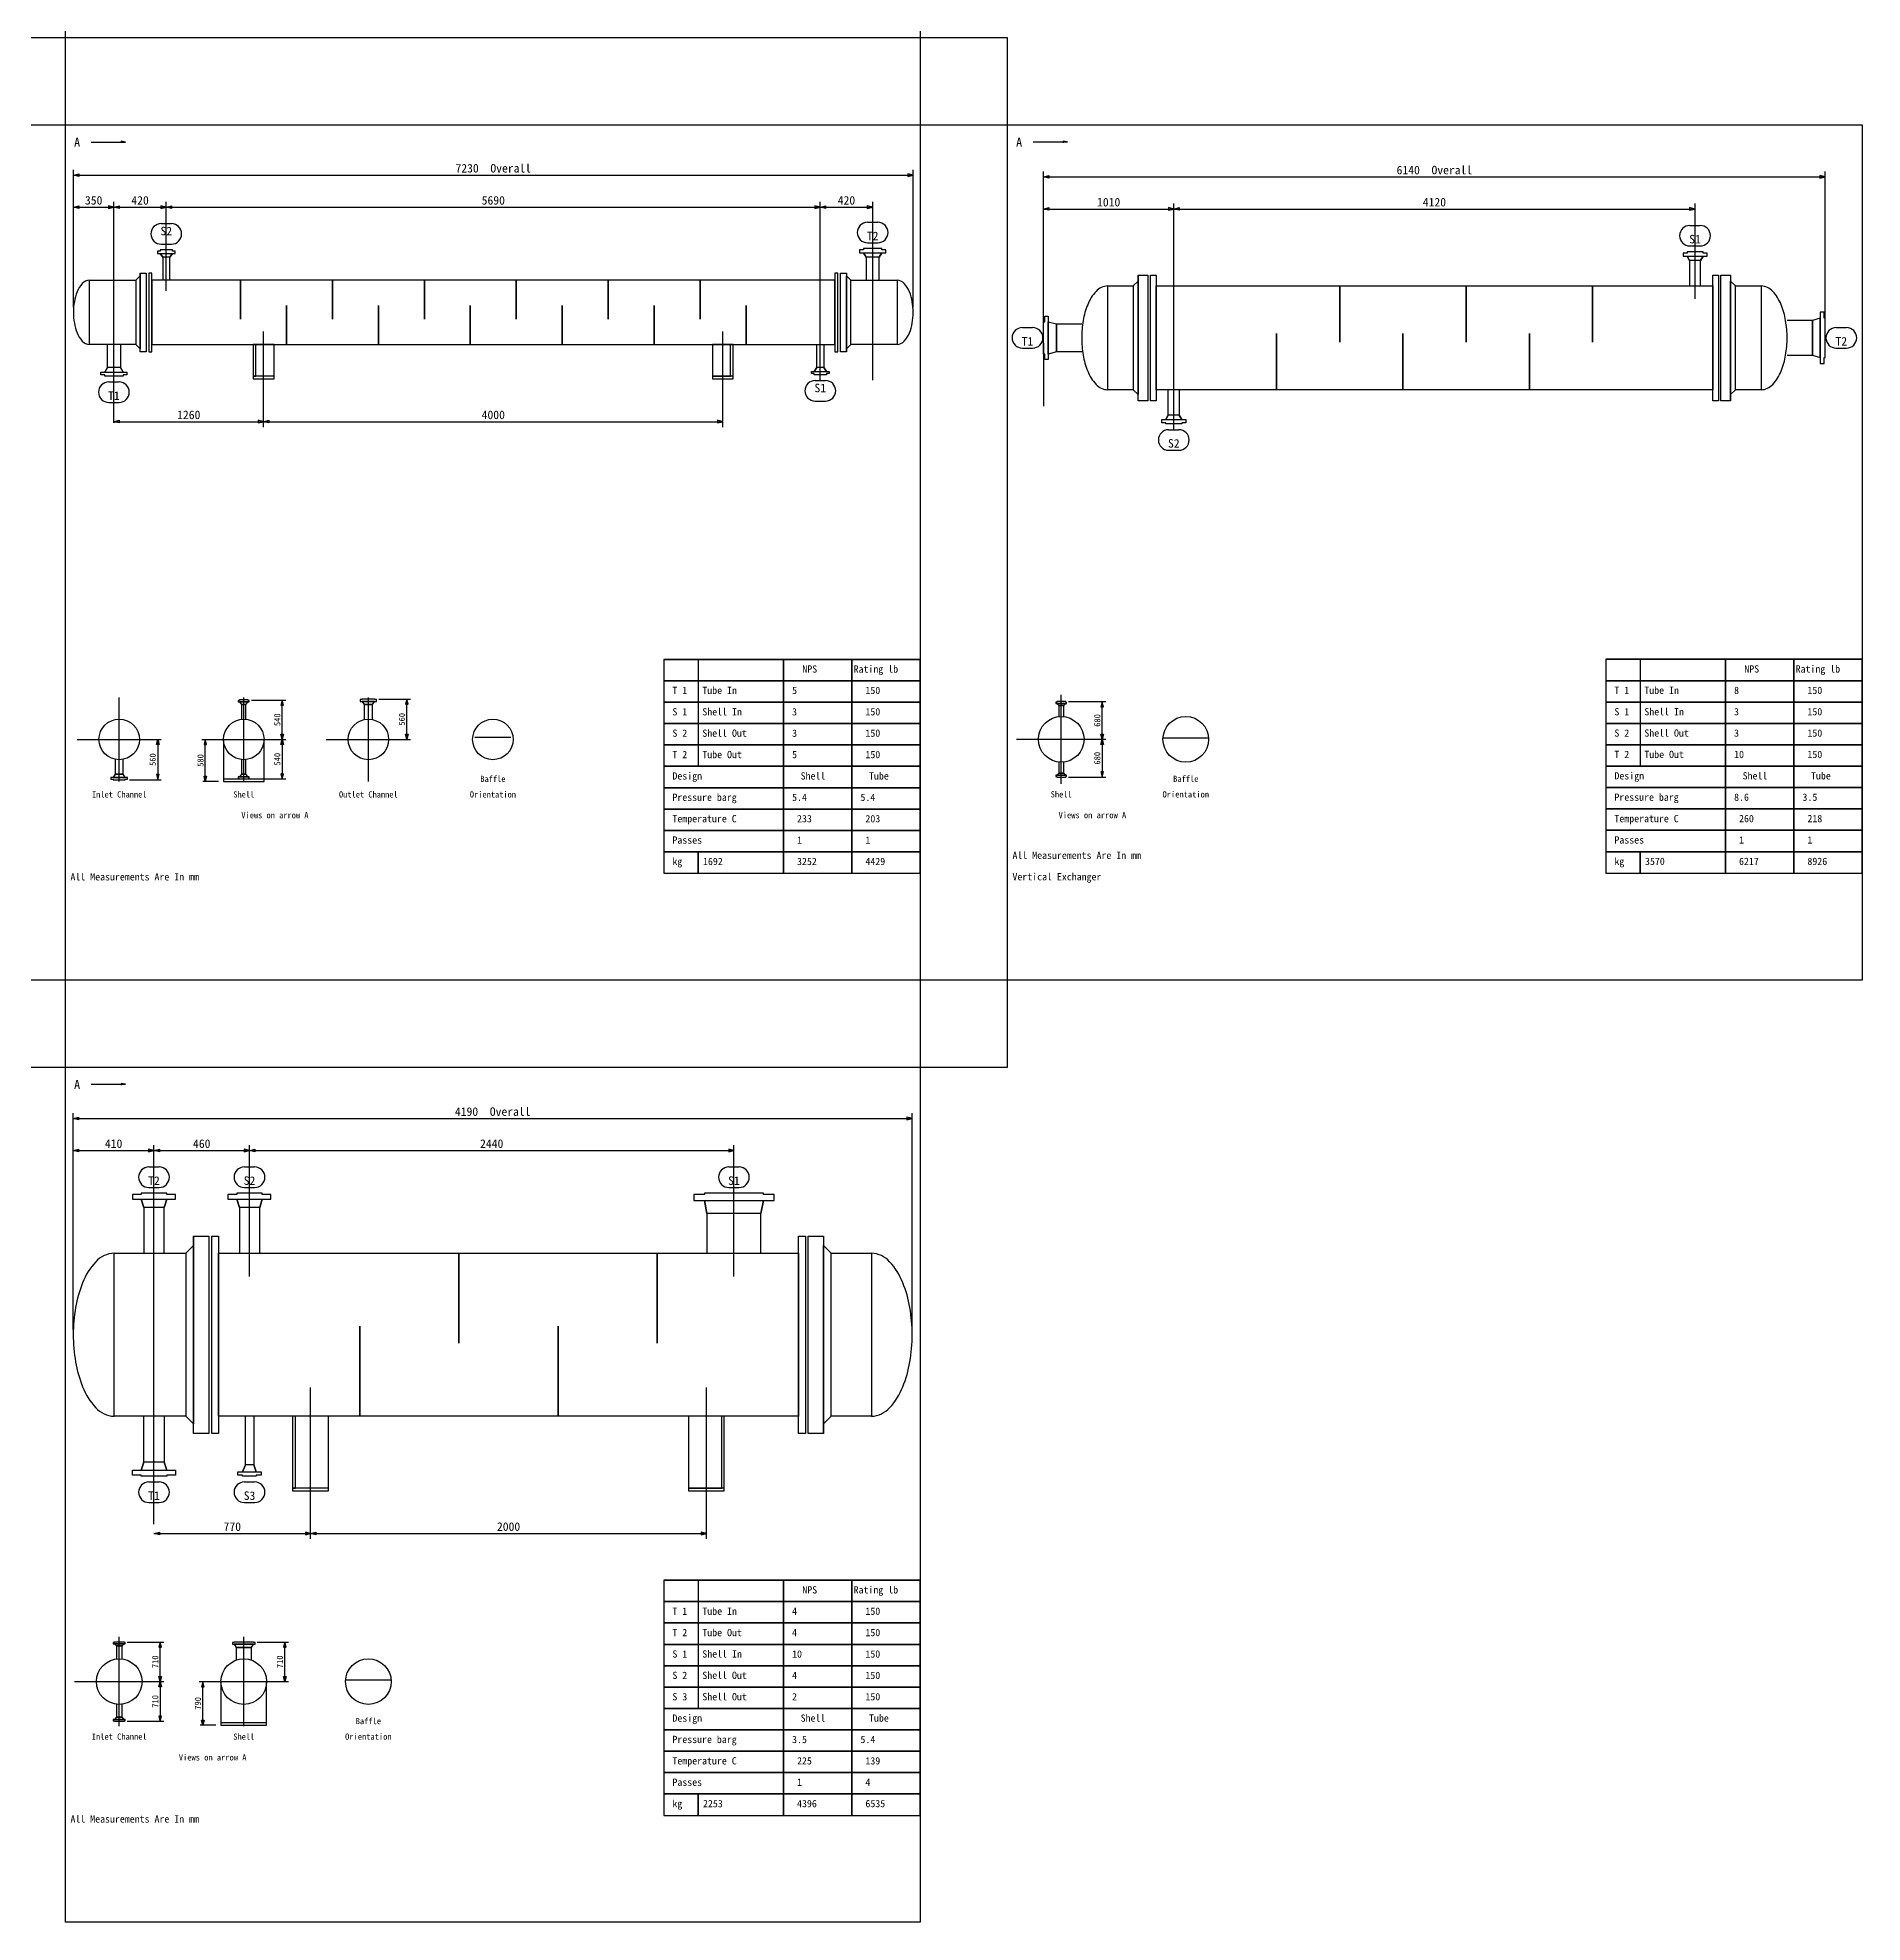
# Model space of a CAD drawing. Header units: millimetres. Extents: x -3006 to 2296, y -71 to 9552.
# Drawn here: x 203 to 2296, y 4250 to 6411 of the extents above; entities that cross this region are included whole.
import ezdxf
from ezdxf.enums import TextEntityAlignment as Align

# ---------------------------------------------------------------- set-up
doc = ezdxf.new("R2010")
doc.units = ezdxf.units.MM
for name, color, linetype in [('1', 7, 'Continuous'), ('11', 7, 'Continuous'), ('12', 7, 'Continuous'), ('2', 7, 'Continuous'), ('7', 7, 'Continuous'), ('8', 7, 'Continuous')]:
    doc.layers.add(name, color=color, linetype=linetype)

msp = doc.modelspace()

# ---------------------------------------------------------------- linework, layer by layer
at = {"color": 1}
for points in [[(135.173, 6311.149), (235.173, 6311.149), (235.173, 6411.149), (135.173, 6411.149)], [(1215.566, 6311.149), (1315.566, 6311.149), (1315.566, 6411.149), (1215.566, 6411.149)], [(135.173, 5230.757), (235.173, 5230.757), (235.173, 5330.757), (135.173, 5330.757)], [(1215.566, 5230.757), (1315.566, 5230.757), (1315.566, 5330.757), (1215.566, 5330.757)]]:
    msp.add_lwpolyline(points, close=True, dxfattribs=at)
at = {"layer": '1'}
for p, q in [((264.585, 6291.482), (303.801, 6291.482)), ((1344.977, 6291.606), (1384.193, 6291.606)), ((244.269, 6102.399), (244.269, 6259.8)), ((1207.327, 6102.399), (1207.327, 6259.8)), ((1356.88, 6073.157), (1356.88, 6257.696)), ((2253.483, 6073.157), (2253.483, 6257.696)), ((290.672, 5969.543), (290.672, 6223.001)), ((290.672, 6147.418), (290.672, 6223.001)), ((350.752, 6120.782), (350.752, 6223.001)), ((1100.844, 6018.072), (1100.844, 6223.001)), ((1160.924, 6018.563), (1160.924, 6223.001)), ((1356.88, 6145.204), (1356.88, 6220.897)), ((1506.266, 5962.181), (1506.266, 6220.897)), ((2104.098, 6111.814), (2104.098, 6220.897)), ((344.87, 6198.001), (356.635, 6198.001)), ((1155.041, 6199.582), (1166.806, 6199.582)), ((2098.215, 6195.897), (2109.98, 6195.897)), ((344.87, 6174.471), (356.635, 6174.471)), ((1155.041, 6176.053), (1166.806, 6176.053)), ((2098.215, 6172.367), (2109.98, 6172.367)), ((462.409, 5964.797), (462.409, 6074.301)), ((989.187, 5964.797), (989.187, 6074.301)), ((1332.616, 6078.794), (1344.38, 6078.794)), ((2265.983, 6078.794), (2277.748, 6078.794)), ((1332.616, 6055.264), (1344.38, 6055.264)), ((1356.88, 6060.902), (1356.88, 5988.854)), ((2265.983, 6055.264), (2277.748, 6055.264)), ((284.79, 6016.491), (296.555, 6016.491)), ((1094.961, 6018.072), (1106.726, 6018.072)), ((284.79, 5992.961), (296.555, 5992.961)), ((1094.961, 5994.543), (1106.726, 5994.543)), ((1500.383, 5961.691), (1512.148, 5961.691)), ((1500.383, 5938.161), (1512.148, 5938.161)), ((296.798, 5558.381), (296.798, 5654.834)), ((439.655, 5558.381), (439.655, 5654.834)), ((448.363, 5651.812), (487.882, 5651.812)), ((582.512, 5558.381), (582.512, 5654.834)), ((594.425, 5652.811), (630.739, 5652.811)), ((1377.19, 5555.567), (1377.19, 5657.897)), ((1385.651, 5650.086), (1428.355, 5650.086)), ((248.571, 5606.608), (345.025, 5606.608)), ((391.428, 5606.608), (487.882, 5606.608)), ((534.286, 5606.608), (630.739, 5606.608)), ((1326.025, 5606.732), (1428.355, 5606.732)), ((308.711, 5560.404), (345.025, 5560.404)), ((410.476, 5558.406), (392.619, 5558.406)), ((448.363, 5561.403), (487.882, 5561.403)), ((1385.651, 5563.378), (1428.355, 5563.378)), ((264.585, 5211.228), (303.801, 5211.228)), ((244.047, 4930.184), (244.047, 5178.183)), ((1206.237, 4930.184), (1206.237, 5178.183)), ((336.648, 4706.687), (336.648, 5141.427)), ((336.648, 5043.263), (336.648, 5141.427)), ((446.2, 4990.857), (446.2, 5141.427)), ((1001.809, 4990.857), (1001.809, 5141.427)), ((330.766, 5116.427), (342.531, 5116.427)), ((440.318, 5116.427), (452.082, 5116.427)), ((995.926, 5116.427), (1007.691, 5116.427)), ((330.766, 5092.898), (342.531, 5092.898)), ((440.318, 5092.898), (452.082, 5092.898)), ((995.926, 5092.898), (1007.691, 5092.898)), ((516.277, 4690.078), (516.277, 4863.384)), ((970.411, 4690.078), (970.411, 4863.384)), ((330.766, 4755.216), (342.531, 4755.216)), ((440.318, 4755.216), (452.082, 4755.216)), ((330.766, 4731.687), (342.531, 4731.687)), ((440.318, 4731.687), (452.082, 4731.687)), ((296.798, 4475.189), (296.798, 4577.519)), ((306.055, 4571.745), (347.963, 4571.745)), ((439.655, 4475.189), (439.655, 4577.519)), ((454.96, 4571.745), (490.82, 4571.745)), ((245.633, 4526.354), (347.963, 4526.354)), ((388.49, 4526.354), (490.82, 4526.354)), ((306.055, 4480.963), (347.963, 4480.963)), ((407.538, 4476.316), (389.681, 4476.316))]:
    msp.add_line(p, q, dxfattribs=at)
for points in [[(303.801, 6291.482), (298.899, 6292.462), (298.899, 6290.501)], [(1384.193, 6291.606), (1379.291, 6292.586), (1379.291, 6290.626)], [(244.269, 6253.672), (250.333, 6255.254), (250.333, 6252.09), (244.269, 6253.672), (1207.392, 6253.672), (1201.197, 6255.254), (1201.197, 6252.09), (1207.392, 6253.672)], [(1356.88, 6251.568), (1362.969, 6253.163), (1362.969, 6249.974), (1356.88, 6251.568), (2253.483, 6251.568), (2247.395, 6253.163), (2247.395, 6249.974), (2253.483, 6251.568)], [(244.269, 6216.893), (250.333, 6218.343), (250.333, 6215.311), (244.269, 6216.893), (290.672, 6216.893), (284.608, 6218.343), (284.608, 6215.311), (290.672, 6216.893)], [(290.672, 6216.893), (296.736, 6218.343), (296.736, 6215.311), (290.672, 6216.893), (350.785, 6216.893), (344.589, 6218.343), (344.589, 6215.311), (350.785, 6216.893)], [(350.785, 6216.893), (356.849, 6218.343), (356.849, 6215.311), (350.785, 6216.893), (1100.877, 6216.893), (1094.681, 6218.343), (1094.681, 6215.311), (1100.877, 6216.893)], [(1100.877, 6216.893), (1106.941, 6218.343), (1106.941, 6215.311), (1100.877, 6216.893), (1160.99, 6216.893), (1154.794, 6218.343), (1154.794, 6215.311), (1160.99, 6216.893)], [(1356.88, 6214.748), (1362.969, 6216.342), (1362.969, 6213.298), (1356.88, 6214.748), (1506.193, 6214.748), (1500.105, 6216.342), (1500.105, 6213.298), (1506.193, 6214.748)], [(1506.193, 6214.748), (1512.427, 6216.342), (1512.427, 6213.298), (1506.193, 6214.748), (2104.025, 6214.748), (2097.937, 6216.342), (2097.937, 6213.298), (2104.025, 6214.748)], [(290.672, 5970.905), (296.736, 5972.487), (296.736, 5969.455), (290.672, 5970.905), (462.442, 5970.905), (456.246, 5972.487), (456.246, 5969.455), (462.442, 5970.905)], [(462.442, 5970.905), (468.506, 5972.487), (468.506, 5969.455), (462.442, 5970.905), (989.22, 5970.905), (983.024, 5972.487), (983.024, 5969.455), (989.22, 5970.905)], [(483.778, 5606.608), (482.279, 5612.602), (485.276, 5612.602), (483.778, 5606.608), (483.778, 5651.896), (482.279, 5645.902), (485.276, 5645.902), (483.778, 5651.896)], [(626.635, 5606.608), (625.136, 5612.602), (628.133, 5612.602), (626.635, 5606.608), (626.635, 5652.895), (625.136, 5646.901), (628.133, 5646.901), (626.635, 5652.895)], [(1424.173, 5606.732), (1422.645, 5612.716), (1425.701, 5612.716), (1424.173, 5606.732), (1424.173, 5650.022), (1422.645, 5644.165), (1425.701, 5644.165), (1424.173, 5650.022)], [(340.921, 5606.608), (342.419, 5600.614), (339.422, 5600.614), (340.921, 5606.608), (340.921, 5560.32), (342.419, 5566.314), (339.422, 5566.314), (340.921, 5560.32)], [(395.533, 5558.322), (394.034, 5564.316), (397.031, 5564.316), (395.533, 5558.322), (395.533, 5606.608), (394.034, 5600.614), (397.031, 5600.614), (395.533, 5606.608)], [(483.778, 5606.608), (485.276, 5600.614), (482.279, 5600.614), (483.778, 5606.608), (483.778, 5561.32), (485.276, 5567.314), (482.279, 5567.314), (483.778, 5561.32)], [(1424.173, 5606.732), (1425.701, 5600.748), (1422.645, 5600.748), (1424.173, 5606.732), (1424.173, 5563.442), (1425.701, 5569.299), (1422.645, 5569.299), (1424.173, 5563.442)], [(303.801, 5211.228), (298.899, 5212.209), (298.899, 5210.248)], [(244.047, 5172.056), (250.19, 5173.649), (250.19, 5170.463), (244.047, 5172.056), (1206.237, 5172.056), (1200.094, 5173.649), (1200.094, 5170.463), (1206.237, 5172.056)], [(244.047, 5135.197), (250.19, 5136.79), (250.19, 5133.832), (244.047, 5135.197), (336.648, 5135.197), (330.505, 5136.79), (330.505, 5133.832), (336.648, 5135.197)], [(336.648, 5135.197), (342.791, 5136.79), (342.791, 5133.832), (336.648, 5135.197), (446.086, 5135.197), (440.171, 5136.79), (440.171, 5133.832), (446.086, 5135.197)], [(446.086, 5135.197), (452.229, 5136.79), (452.229, 5133.832), (446.086, 5135.197), (1001.695, 5135.197), (995.779, 5136.79), (995.779, 5133.832), (1001.695, 5135.197)], [(336.648, 4696.307), (342.791, 4697.673), (342.791, 4694.715), (336.648, 4696.307), (516.163, 4696.307), (510.248, 4697.673), (510.248, 4694.715), (516.163, 4696.307)], [(516.163, 4696.307), (522.306, 4697.673), (522.306, 4694.715), (516.163, 4696.307), (970.297, 4696.307), (964.381, 4697.673), (964.381, 4694.715), (970.297, 4696.307)], [(343.781, 4526.354), (342.253, 4532.339), (345.308, 4532.339), (343.781, 4526.354), (343.781, 4571.682), (342.253, 4565.825), (345.308, 4565.825), (343.781, 4571.682)], [(486.638, 4526.354), (485.11, 4532.339), (488.166, 4532.339), (486.638, 4526.354), (486.638, 4571.682), (485.11, 4565.825), (488.166, 4565.825), (486.638, 4571.682)], [(343.781, 4526.354), (345.308, 4520.37), (342.253, 4520.37), (343.781, 4526.354), (343.781, 4481.027), (345.308, 4486.884), (342.253, 4486.884), (343.781, 4481.027)], [(392.673, 4476.316), (391.145, 4482.3), (394.201, 4482.3), (392.673, 4476.316), (392.673, 4526.354), (391.145, 4520.37), (394.201, 4520.37), (392.673, 4526.354)]]:
    msp.add_lwpolyline(points, dxfattribs=at)
for centre, start, end in [((344.87, 6186.236), 90, 270), ((356.635, 6186.236), 270, 90), ((1155.041, 6187.818), 90, 270), ((1166.806, 6187.818), 270, 90), ((2098.215, 6184.132), 90, 270), ((2109.98, 6184.132), 270, 90), ((1332.616, 6067.029), 90, 270), ((1344.38, 6067.029), 270, 90), ((2265.983, 6067.029), 90, 270), ((2277.748, 6067.029), 270, 90), ((284.79, 6004.726), 90, 270), ((296.555, 6004.726), 270, 90), ((1094.961, 6006.308), 90, 270), ((1106.726, 6006.308), 270, 90), ((1500.383, 5949.926), 90, 270), ((1512.148, 5949.926), 270, 90), ((330.766, 5104.662), 90, 270), ((342.531, 5104.662), 270, 90), ((440.318, 5104.662), 90, 270), ((452.082, 5104.662), 270, 90), ((995.926, 5104.662), 90, 270), ((1007.691, 5104.662), 270, 90), ((330.766, 4743.451), 90, 270), ((342.531, 4743.451), 270, 90), ((440.318, 4743.451), 90, 270), ((452.082, 4743.451), 270, 90)]:
    msp.add_arc(centre, 11.765, start, end, dxfattribs=at)
at = {"layer": '11'}
for points in [[(235.173, 7391.541), (1215.566, 7391.541), (1215.566, 6411.149), (235.173, 6411.149), (235.173, 7391.541)], [(235.173, 6311.149), (1215.566, 6311.149), (1215.566, 5330.756), (235.173, 5330.756), (235.173, 6311.149)], [(1315.566, 6311.149), (2295.958, 6311.149), (2295.958, 5330.756), (1315.566, 5330.756), (1315.566, 6311.149)], [(921.448, 5698.344), (1215.566, 5698.344), (921.448, 5698.344), (921.448, 5673.834), (1215.566, 5673.834), (921.448, 5673.834), (921.448, 5649.325), (1215.566, 5649.325), (921.448, 5649.325), (921.448, 5624.815), (1215.566, 5624.815), (921.448, 5624.815), (921.448, 5600.305), (1215.566, 5600.305), (921.448, 5600.305), (921.448, 5575.795), (1215.566, 5575.795), (921.448, 5575.795), (921.448, 5551.285), (1215.566, 5551.285), (921.448, 5551.285), (921.448, 5526.776), (1215.566, 5526.776), (921.448, 5526.776), (921.448, 5502.266), (1215.566, 5502.266), (921.448, 5502.266), (921.448, 5477.756), (1215.566, 5477.756), (921.448, 5477.756), (921.448, 5453.246), (960.664, 5453.246), (960.664, 5477.756), (960.664, 5453.246), (1058.703, 5453.246), (1058.703, 5698.344), (1058.703, 5453.246), (1137.134, 5453.246), (1137.134, 5698.344), (1137.134, 5453.246), (1215.566, 5453.246), (1215.566, 5698.344), (960.664, 5698.344), (960.664, 5575.795)], [(2001.84, 5698.469), (2295.958, 5698.469), (2001.84, 5698.469), (2001.84, 5673.959), (2295.958, 5673.959), (2001.84, 5673.959), (2001.84, 5649.449), (2295.958, 5649.449), (2001.84, 5649.449), (2001.84, 5624.939), (2295.958, 5624.939), (2001.84, 5624.939), (2001.84, 5600.43), (2295.958, 5600.43), (2001.84, 5600.43), (2001.84, 5575.92), (2295.958, 5575.92), (2001.84, 5575.92), (2001.84, 5551.41), (2295.958, 5551.41), (2001.84, 5551.41), (2001.84, 5526.9), (2295.958, 5526.9), (2001.84, 5526.9), (2001.84, 5502.39), (2295.958, 5502.39), (2001.84, 5502.39), (2001.84, 5477.88), (2295.958, 5477.88), (2001.84, 5477.88), (2001.84, 5453.371), (2041.056, 5453.371), (2041.056, 5477.88), (2041.056, 5453.371), (2139.095, 5453.371), (2139.095, 5698.469), (2139.095, 5453.371), (2217.526, 5453.371), (2217.526, 5698.469), (2217.526, 5453.371), (2295.958, 5453.371), (2295.958, 5698.469), (2041.056, 5698.469), (2041.056, 5575.92)], [(235.173, 5230.757), (1215.566, 5230.757), (1215.566, 4250.364), (235.173, 4250.364), (235.173, 5230.757)], [(921.448, 4642.601), (1215.566, 4642.601), (921.448, 4642.601), (921.448, 4618.091), (1215.566, 4618.091), (921.448, 4618.091), (921.448, 4593.581), (1215.566, 4593.581), (921.448, 4593.581), (921.448, 4569.071), (1215.566, 4569.071), (921.448, 4569.071), (921.448, 4544.562), (1215.566, 4544.562), (921.448, 4544.562), (921.448, 4520.052), (1215.566, 4520.052), (921.448, 4520.052), (921.448, 4495.542), (1215.566, 4495.542), (921.448, 4495.542), (921.448, 4471.032), (1215.566, 4471.032), (921.448, 4471.032), (921.448, 4446.522), (1215.566, 4446.522), (921.448, 4446.522), (921.448, 4422.013), (1215.566, 4422.013), (921.448, 4422.013), (921.448, 4397.503), (1215.566, 4397.503), (921.448, 4397.503), (921.448, 4372.993), (960.664, 4372.993), (960.664, 4397.503), (960.664, 4372.993), (1058.703, 4372.993), (1058.703, 4642.601), (1058.703, 4372.993), (1137.134, 4372.993), (1137.134, 4642.601), (1137.134, 4372.993), (1215.566, 4372.993), (1215.566, 4642.601), (960.664, 4642.601), (960.664, 4495.542)]]:
    msp.add_lwpolyline(points, dxfattribs=at)
at = {"layer": '2'}
for p, q in [((262.692, 6133.117), (262.692, 6133.117)), ((1188.904, 6133.117), (1188.904, 6133.117)), ((1430.45, 6126.609), (1430.45, 6126.609)), ((2179.914, 6126.609), (2179.914, 6126.609)), ((262.692, 6059.426), (262.692, 6059.426)), ((1188.904, 6059.426), (1188.904, 6059.426)), ((1430.45, 6007.449), (1430.45, 6007.449)), ((2179.914, 6007.449), (2179.914, 6007.449)), ((416.428, 5606.608), (416.428, 5558.406)), ((462.882, 5558.406), (462.882, 5606.608)), ((704.707, 5609.105), (746.032, 5609.105)), ((1494.629, 5608.26), (1545.466, 5608.26)), ((416.428, 5561.382), (462.882, 5561.382)), ((416.428, 5558.406), (462.882, 5558.406)), ((290.803, 5017.568), (290.803, 5017.568)), ((1159.482, 5017.568), (1159.482, 5017.568)), ((290.803, 4830.545), (290.803, 4830.545)), ((1159.482, 4830.545), (1159.482, 4830.545)), ((413.49, 4526.354), (413.49, 4476.316)), ((465.82, 4476.316), (465.82, 4526.354)), ((557.129, 4528.392), (607.896, 4528.392)), ((413.49, 4479.292), (465.82, 4479.292)), ((413.49, 4476.316), (465.82, 4476.316))]:
    msp.add_line(p, q, dxfattribs=at)
for points in [[(354.74, 6133.051), (354.74, 6159.417), (357.772, 6163.899), (360.804, 6163.899), (360.804, 6166.403), (357.772, 6166.403), (357.772, 6167.853), (343.798, 6167.853), (343.798, 6166.403), (340.766, 6166.403), (340.766, 6163.899), (343.798, 6163.899), (357.772, 6163.899), (354.74, 6159.417), (346.83, 6159.417), (343.798, 6163.899), (346.83, 6159.417), (346.83, 6133.051)], [(1168.372, 6133.051), (1168.372, 6159.417), (1171.536, 6164.69), (1176.018, 6164.69), (1176.018, 6167.853), (1171.536, 6167.853), (1171.536, 6169.435), (1150.443, 6169.435), (1150.443, 6167.853), (1145.961, 6167.853), (1145.961, 6164.69), (1150.443, 6164.69), (1171.536, 6164.69), (1168.372, 6159.417), (1153.344, 6159.417), (1150.443, 6164.69), (1153.344, 6159.417), (1153.344, 6133.051)], [(2110.404, 6126.609), (2110.404, 6155.602), (2113.303, 6160.821), (2117.942, 6160.821), (2117.942, 6164.3), (2113.303, 6164.3), (2113.303, 6165.75), (2095.038, 6165.75), (2095.038, 6164.3), (2090.399, 6164.3), (2090.399, 6160.821), (2095.038, 6160.821), (2113.303, 6160.821), (2110.404, 6155.602), (2097.647, 6155.602), (2095.038, 6160.821), (2097.647, 6155.602), (2097.647, 6126.609)], [(315.851, 6133.051), (320.861, 6138.061), (320.861, 6141.356), (327.716, 6141.356), (327.716, 6051.187), (320.861, 6051.187), (320.861, 6141.356), (320.861, 6054.483), (315.851, 6059.492)], [(330.748, 6051.187), (334.175, 6051.187), (334.175, 6141.356), (330.748, 6141.356), (330.748, 6051.187)], [(1117.487, 6051.187), (1120.914, 6051.187), (1120.914, 6141.356), (1117.487, 6141.356), (1117.487, 6051.187)], [(1135.811, 6059.492), (1130.801, 6054.483), (1130.801, 6051.187), (1123.946, 6051.187), (1123.946, 6141.356), (1130.801, 6141.356), (1130.801, 6051.187), (1130.801, 6138.061), (1135.811, 6133.051)], [(1459.805, 6126.609), (1465.313, 6132.118), (1465.313, 6139.076), (1476.621, 6139.076), (1476.621, 5994.982), (1465.313, 5994.982), (1465.313, 6139.076), (1465.313, 6001.94), (1459.805, 6007.449)], [(1479.52, 6139.076), (1485.898, 6139.076), (1485.898, 5994.982), (1479.52, 5994.982), (1479.52, 6139.076)], [(2124.61, 6139.076), (2130.989, 6139.076), (2130.989, 5994.982), (2124.61, 5994.982), (2124.61, 6139.076)], [(2150.414, 6007.449), (2144.905, 6001.94), (2144.905, 5994.982), (2133.598, 5994.982), (2133.598, 6139.076), (2144.905, 6139.076), (2144.905, 5994.982), (2144.905, 6132.118), (2150.414, 6126.609)], [(262.725, 6133.051), (315.851, 6133.051), (315.851, 6059.492), (262.725, 6059.492), (262.725, 6133.051)], [(334.175, 6059.492), (1117.487, 6059.492), (1117.487, 6133.051), (334.175, 6133.051), (334.175, 6059.492)], [(1135.811, 6133.051), (1188.937, 6133.051), (1188.937, 6059.492), (1135.811, 6059.492), (1135.811, 6133.051)], [(1430.522, 6126.609), (1459.805, 6126.609), (1459.805, 6007.449), (1430.522, 6007.449), (1430.522, 6126.609)], [(1485.898, 6126.609), (2124.61, 6126.609), (2124.61, 6007.449), (1485.898, 6007.449), (1485.898, 6126.609)], [(2150.414, 6126.609), (2179.987, 6126.609), (2179.987, 6007.449), (2150.414, 6007.449), (2150.414, 6126.609)], [(2209.704, 6047.314), (2238.697, 6047.314), (2247.685, 6044.415), (2247.685, 6037.601), (2252.034, 6037.601), (2252.034, 6044.415), (2253.483, 6044.415), (2253.483, 6089.643), (2252.034, 6089.643), (2252.034, 6096.457), (2247.685, 6096.457), (2247.685, 6089.643), (2247.685, 6044.415), (2247.685, 6089.643), (2238.697, 6086.744), (2238.697, 6047.314), (2238.697, 6086.744), (2209.704, 6086.744)], [(1400.659, 6051.083), (1371.667, 6051.083), (1362.389, 6048.474), (1362.389, 6042.095), (1358.185, 6042.095), (1358.185, 6048.474), (1356.88, 6048.474), (1356.88, 6085.585), (1358.185, 6085.585), (1358.185, 6091.963), (1362.389, 6091.963), (1362.389, 6085.585), (1362.389, 6048.474), (1362.389, 6085.585), (1371.667, 6082.975), (1371.667, 6051.083), (1371.667, 6082.975), (1400.659, 6082.975)], [(298.186, 6059.492), (298.186, 6033.127), (301.218, 6027.854), (305.701, 6027.854), (305.701, 6024.69), (301.218, 6024.69), (301.218, 6023.108), (280.126, 6023.108), (280.126, 6024.69), (275.644, 6024.69), (275.644, 6027.854), (280.126, 6027.854), (301.218, 6027.854), (298.186, 6033.127), (283.158, 6033.127), (280.126, 6027.854), (283.158, 6033.127), (283.158, 6059.492)], [(474.306, 6019.944), (474.306, 6059.492), (450.578, 6059.492), (450.578, 6019.944), (474.306, 6019.944), (474.306, 6022.976), (450.578, 6022.976), (453.61, 6022.976), (453.61, 6059.492)], [(1001.084, 6019.944), (1001.084, 6059.492), (977.356, 6059.492), (977.356, 6019.944), (1001.084, 6019.944), (1001.084, 6022.976), (977.356, 6022.976), (998.052, 6022.976), (998.052, 6059.492)], [(1104.832, 6059.492), (1104.832, 6033.127), (1107.864, 6028.645), (1110.896, 6028.645), (1110.896, 6026.14), (1107.864, 6026.14), (1107.864, 6024.69), (1093.89, 6024.69), (1093.89, 6026.14), (1090.858, 6026.14), (1090.858, 6028.645), (1093.89, 6028.645), (1107.864, 6028.645), (1104.832, 6033.127), (1096.922, 6033.127), (1093.89, 6028.645), (1096.922, 6033.127), (1096.922, 6059.492)], [(1512.572, 6007.449), (1512.572, 5978.456), (1515.471, 5973.237), (1520.11, 5973.237), (1520.11, 5969.758), (1515.471, 5969.758), (1515.471, 5968.309), (1497.206, 5968.309), (1497.206, 5969.758), (1492.567, 5969.758), (1492.567, 5973.237), (1497.206, 5973.237), (1515.471, 5973.237), (1512.572, 5978.456), (1499.815, 5978.456), (1497.206, 5973.237), (1499.815, 5978.456), (1499.815, 6007.449)], [(442.153, 5629.751), (442.153, 5646.568), (444.484, 5649.565), (445.982, 5649.565), (445.982, 5651.23), (444.484, 5651.23), (444.484, 5651.896), (434.827, 5651.896), (434.827, 5651.23), (433.328, 5651.23), (433.328, 5649.565), (434.827, 5649.565), (444.484, 5649.565), (434.827, 5649.565), (437.158, 5646.568), (442.153, 5646.568), (437.158, 5646.568), (437.158, 5629.751)], [(587.174, 5629.418), (587.174, 5646.568), (589.505, 5650.231), (592.003, 5650.231), (592.003, 5652.229), (589.505, 5652.229), (589.505, 5652.895), (575.519, 5652.895), (575.519, 5652.229), (573.022, 5652.229), (573.022, 5650.231), (575.519, 5650.231), (589.505, 5650.231), (575.519, 5650.231), (577.85, 5646.568), (587.174, 5646.568), (577.85, 5646.568), (577.85, 5629.418)], [(1379.991, 5632.706), (1379.991, 5645.693), (1382.283, 5647.985), (1383.302, 5647.985), (1383.302, 5649.513), (1382.283, 5649.513), (1382.283, 5650.022), (1372.097, 5650.022), (1372.097, 5649.513), (1371.079, 5649.513), (1371.079, 5647.985), (1372.097, 5647.985), (1382.283, 5647.985), (1372.097, 5647.985), (1374.389, 5645.693), (1379.991, 5645.693), (1374.389, 5645.693), (1374.389, 5632.706)], [(292.136, 5583.797), (292.136, 5566.648), (289.805, 5562.984), (287.308, 5562.984), (287.308, 5560.986), (289.805, 5560.986), (289.805, 5560.32), (303.791, 5560.32), (303.791, 5560.986), (306.289, 5560.986), (306.289, 5562.984), (303.791, 5562.984), (289.805, 5562.984), (303.791, 5562.984), (301.46, 5566.648), (292.136, 5566.648), (301.46, 5566.648), (301.46, 5583.797)], [(437.158, 5583.464), (437.158, 5566.648), (434.827, 5563.65), (433.328, 5563.65), (433.328, 5561.986), (434.827, 5561.986), (434.827, 5561.32), (444.484, 5561.32), (444.484, 5561.986), (445.982, 5561.986), (445.982, 5563.65), (444.484, 5563.65), (434.827, 5563.65), (444.484, 5563.65), (442.153, 5566.648), (437.158, 5566.648), (442.153, 5566.648), (442.153, 5583.464)], [(1374.389, 5580.758), (1374.389, 5567.771), (1372.097, 5565.479), (1371.079, 5565.479), (1371.079, 5563.951), (1372.097, 5563.951), (1372.097, 5563.442), (1382.283, 5563.442), (1382.283, 5563.951), (1383.302, 5563.951), (1383.302, 5565.479), (1382.283, 5565.479), (1372.097, 5565.479), (1382.283, 5565.479), (1379.991, 5567.771), (1374.389, 5567.771), (1379.991, 5567.771), (1379.991, 5580.758)], [(348.252, 5017.568), (348.252, 5070.126), (351.21, 5079.454), (361.221, 5079.454), (361.221, 5084.915), (351.21, 5084.915), (351.21, 5086.28), (322.087, 5086.28), (322.087, 5084.915), (312.076, 5084.915), (312.076, 5079.454), (322.087, 5079.454), (351.21, 5079.454), (348.252, 5070.126), (325.045, 5070.126), (322.087, 5079.454), (325.045, 5070.126), (325.045, 5017.568)], [(457.917, 5017.568), (457.917, 5070.126), (460.648, 5079.454), (470.659, 5079.454), (470.659, 5084.915), (460.648, 5084.915), (460.648, 5086.28), (431.525, 5086.28), (431.525, 5084.915), (421.514, 5084.915), (421.514, 5079.454), (431.525, 5079.454), (460.648, 5079.454), (457.917, 5070.126), (434.71, 5070.126), (431.525, 5079.454), (434.71, 5070.126), (434.71, 5017.568)], [(1032.638, 5017.568), (1032.638, 5063.073), (1035.823, 5078.089), (1048.11, 5078.089), (1048.11, 5084.915), (1035.823, 5084.915), (1035.823, 5086.28), (968.022, 5086.28), (968.022, 5084.915), (955.736, 5084.915), (955.736, 5078.089), (968.022, 5078.089), (1035.823, 5078.089), (1032.638, 5063.073), (970.752, 5063.073), (968.022, 5078.089), (970.752, 5063.073), (970.752, 5017.568)], [(373.279, 5017.568), (381.925, 5026.214), (381.925, 5037.135), (399.672, 5037.135), (399.672, 4810.978), (381.925, 4810.978), (381.925, 5037.135), (381.925, 4821.9), (373.279, 4830.545)], [(402.857, 5037.135), (410.593, 5037.135), (410.593, 4810.978), (402.857, 4810.978), (402.857, 5037.135)], [(1075.867, 5037.135), (1084.058, 5037.135), (1084.058, 4810.978), (1075.867, 4810.978), (1075.867, 5037.135)], [(1113.181, 4830.545), (1104.535, 4821.9), (1104.535, 4810.978), (1086.788, 4810.978), (1086.788, 5037.135), (1104.535, 5037.135), (1104.535, 4810.978), (1104.535, 5026.214), (1113.181, 5017.568)], [(290.916, 5017.568), (373.279, 5017.568), (373.279, 4830.545), (290.916, 4830.545), (290.916, 5017.568)], [(410.593, 5017.568), (1075.867, 5017.568), (1075.867, 4830.545), (410.593, 4830.545), (410.593, 5017.568)], [(1113.181, 5017.568), (1159.595, 5017.568), (1159.595, 4830.545), (1113.181, 4830.545), (1113.181, 5017.568)], [(348.252, 4830.545), (348.252, 4777.988), (351.21, 4768.659), (361.221, 4768.659), (361.221, 4763.199), (351.21, 4763.199), (351.21, 4761.834), (322.087, 4761.834), (322.087, 4763.199), (312.076, 4763.199), (312.076, 4768.659), (322.087, 4768.659), (351.21, 4768.659), (348.252, 4777.988), (325.045, 4777.988), (322.087, 4768.659), (325.045, 4777.988), (325.045, 4830.545)], [(451.092, 4830.545), (451.092, 4774.803), (453.822, 4766.839), (459.738, 4766.839), (459.738, 4763.199), (453.822, 4763.199), (453.822, 4761.834), (438.351, 4761.834), (438.351, 4763.199), (432.89, 4763.199), (432.89, 4766.839), (438.351, 4766.839), (453.822, 4766.839), (451.092, 4774.803), (441.536, 4774.803), (438.351, 4766.839), (441.536, 4774.803), (441.536, 4830.545)], [(536.64, 4745.225), (536.64, 4830.545), (495.686, 4830.545), (495.686, 4745.225), (536.64, 4745.225), (536.64, 4748.182), (495.686, 4748.182), (498.871, 4748.182), (498.871, 4830.545)], [(990.774, 4745.225), (990.774, 4830.545), (949.82, 4830.545), (949.82, 4745.225), (990.774, 4745.225), (990.774, 4748.182), (949.82, 4748.182), (987.816, 4748.182), (987.816, 4830.545)], [(300.109, 4552.328), (300.109, 4567.225), (302.4, 4569.644), (303.674, 4569.644), (303.674, 4571.172), (302.4, 4571.172), (302.4, 4571.682), (291.196, 4571.682), (291.196, 4571.172), (289.923, 4571.172), (289.923, 4569.644), (291.196, 4569.644), (302.4, 4569.644), (291.196, 4569.644), (293.488, 4567.225), (300.109, 4567.225), (293.488, 4567.225), (293.488, 4552.328)], [(448.313, 4551.055), (448.313, 4565.315), (450.605, 4569.262), (452.642, 4569.262), (452.642, 4571.172), (450.605, 4571.172), (450.605, 4571.682), (428.705, 4571.682), (428.705, 4571.172), (426.668, 4571.172), (426.668, 4569.262), (428.705, 4569.262), (450.605, 4569.262), (428.705, 4569.262), (430.997, 4565.315), (448.313, 4565.315), (430.997, 4565.315), (430.997, 4551.055)], [(293.488, 4500.38), (293.615, 4485.483), (291.196, 4483.064), (289.923, 4483.064), (289.923, 4481.536), (291.196, 4481.536), (291.196, 4481.027), (302.4, 4481.027), (302.4, 4481.536), (303.674, 4481.536), (303.674, 4483.064), (302.4, 4483.064), (291.196, 4483.064), (302.4, 4483.064), (300.109, 4485.483), (293.615, 4485.483), (300.109, 4485.483), (300.109, 4500.38)]]:
    msp.add_lwpolyline(points, dxfattribs=at)
for points in [[(262.692, 6133.117, 0.1989124), (254.453, 6129.227, 0.09849141), (248.505, 6119.777, 0.05459569), (245.318, 6108.526, 0.04366094), (244.269, 6096.272, 0.04366094), (245.318, 6084.018, 0.05459569), (248.505, 6072.766, 0.09849141), (254.453, 6063.316, 0.1989124), (262.692, 6059.426, 0.1989124)], [(1188.904, 6059.426, 0.1989124), (1197.143, 6063.316, 0.09849141), (1203.091, 6072.766, 0.05459569), (1206.278, 6084.018, 0.04366094), (1207.327, 6096.272, 0.04366094), (1206.278, 6108.526, 0.05459569), (1203.091, 6119.777, 0.09849141), (1197.143, 6129.227, 0.1989124), (1188.904, 6133.117, 0.1989124)], [(1430.45, 6126.609, 0.1989124), (1417.127, 6120.319, 0.09849141), (1407.509, 6105.038, 0.05459569), (1402.355, 6086.844, 0.04366094), (1400.659, 6067.029, 0.04366094), (1402.355, 6047.214, 0.05459569), (1407.509, 6029.02, 0.09849141), (1417.127, 6013.739, 0.1989124), (1430.45, 6007.449, 0.1989124)], [(2179.914, 6007.449, 0.1989124), (2193.237, 6013.739, 0.09849141), (2202.855, 6029.02, 0.05459569), (2208.008, 6047.214, 0.04366094), (2209.704, 6067.029, 0.04366094), (2208.008, 6086.844, 0.05459569), (2202.855, 6105.038, 0.09849141), (2193.237, 6120.319, 0.1989124), (2179.914, 6126.609, 0.1989124)], [(290.803, 5017.568, 0.1989124), (269.893, 5007.696, 0.09849141), (254.797, 4983.713, 0.05459569), (246.708, 4955.157, 0.04366094), (244.047, 4924.057, 0.04366094), (246.708, 4892.957, 0.05459569), (254.797, 4864.401, 0.09849141), (269.893, 4840.418, 0.1989124), (290.803, 4830.545, 0.1989124)], [(1159.482, 4830.545, 0.1989124), (1180.391, 4840.418, 0.09849141), (1195.487, 4864.401, 0.05459569), (1203.576, 4892.957, 0.04366094), (1206.237, 4924.057, 0.04366094), (1203.576, 4955.157, 0.05459569), (1195.487, 4983.713, 0.09849141), (1180.391, 5007.696, 0.1989124), (1159.482, 5017.568, 0.1989124)]]:
    msp.add_lwpolyline(points, format="xyb", dxfattribs=at)
for centre, radius in [((296.798, 5606.608), 23.227), ((439.655, 5606.608), 23.227), ((582.512, 5606.608), 23.227), ((725.37, 5606.608), 23.227), ((1377.19, 5606.732), 26.165), ((1520.047, 5606.732), 26.165), ((296.798, 4526.354), 26.165), ((439.655, 4526.354), 26.165), ((582.512, 4526.354), 26.165)]:
    msp.add_circle(centre, radius, dxfattribs=at)
at = {"layer": '7'}
for points in [[(435.813, 6133.051), (435.813, 6133.051), (435.813, 6088.494), (435.813, 6088.494), (435.813, 6133.051)], [(541.274, 6133.051), (541.274, 6133.051), (541.274, 6088.494), (541.274, 6088.494), (541.274, 6133.051)], [(646.735, 6133.051), (646.735, 6133.051), (646.735, 6088.494), (646.735, 6088.494), (646.735, 6133.051)], [(752.196, 6133.051), (752.196, 6133.051), (752.196, 6088.494), (752.196, 6088.494), (752.196, 6133.051)], [(857.657, 6133.051), (857.657, 6133.051), (857.657, 6088.494), (857.657, 6088.494), (857.657, 6133.051)], [(963.118, 6133.051), (963.118, 6133.051), (963.118, 6088.494), (963.118, 6088.494), (963.118, 6133.051)], [(1624.194, 6007.449), (1624.194, 6007.449), (1624.194, 6072.103), (1624.194, 6072.103), (1624.194, 6007.449)], [(1769.158, 6007.449), (1769.158, 6007.449), (1769.158, 6072.103), (1769.158, 6072.103), (1769.158, 6007.449)], [(1914.122, 6007.449), (1914.122, 6007.449), (1914.122, 6072.103), (1914.122, 6072.103), (1914.122, 6007.449)], [(572.589, 4830.545), (572.589, 4830.545), (572.589, 4933.84), (572.589, 4933.84), (572.589, 4830.545)], [(800.111, 4830.545), (800.111, 4830.545), (800.111, 4933.84), (800.111, 4933.84), (800.111, 4830.545)]]:
    msp.add_lwpolyline(points, dxfattribs=at)
at = {"layer": '8'}
for points in [[(1696.676, 6061.955), (1696.676, 6061.955), (1696.676, 6126.609), (1696.676, 6126.609), (1696.676, 6061.955)], [(1841.64, 6061.955), (1841.64, 6061.955), (1841.64, 6126.609), (1841.64, 6126.609), (1841.64, 6061.955)], [(1986.604, 6061.955), (1986.604, 6061.955), (1986.604, 6126.609), (1986.604, 6126.609), (1986.604, 6061.955)], [(488.544, 6104.05), (488.544, 6104.05), (488.544, 6059.492), (488.544, 6059.492), (488.544, 6104.05)], [(594.005, 6104.05), (594.005, 6104.05), (594.005, 6059.492), (594.005, 6059.492), (594.005, 6104.05)], [(699.466, 6104.05), (699.466, 6104.05), (699.466, 6059.492), (699.466, 6059.492), (699.466, 6104.05)], [(804.927, 6104.05), (804.927, 6104.05), (804.927, 6059.492), (804.927, 6059.492), (804.927, 6104.05)], [(910.388, 6104.05), (910.388, 6104.05), (910.388, 6059.492), (910.388, 6059.492), (910.388, 6104.05)], [(1015.849, 6104.05), (1015.849, 6104.05), (1015.849, 6059.492), (1015.849, 6059.492), (1015.849, 6104.05)], [(686.35, 4914.273), (686.35, 4914.273), (686.35, 5017.568), (686.35, 5017.568), (686.35, 4914.273)], [(913.872, 4914.273), (913.872, 4914.273), (913.872, 5017.568), (913.872, 5017.568), (913.872, 4914.273)]]:
    msp.add_lwpolyline(points, dxfattribs=at)

# ---------------------------------------------------------------- texts
at = {"layer": '1'}
for p in [(244.977, 6296.383), (1325.369, 6296.508), (244.977, 5216.13)]:
    msp.add_text('A', height=10.294, dxfattribs=at).set_placement(p, align=Align.TOP_LEFT)
for s, height, p in [('7230  Overall', 9.80392, (725.798, 6253.672)), ('6140  Overall', 9.80392, (1805.182, 6251.568)), ('350', 9.8039, (267.471, 6216.873)), ('420', 9.8039, (320.712, 6216.873)), ('5690', 9.8039, (725.798, 6216.873)), ('420', 9.8039, (1130.884, 6216.873)), ('1010', 9.8039, (1431.573, 6214.769)), ('4120', 9.8039, (1805.182, 6214.769)), ('S2', 9.8039, (350.752, 6181.661)), ('T2', 9.8039, (1160.924, 6176.053)), ('S1', 9.8039, (2104.098, 6172.367)), ('T1', 9.8039, (1338.498, 6055.264)), ('T2', 9.8039, (2271.866, 6055.264)), ('S1', 9.8039, (1100.844, 6001.733)), ('T1', 9.8039, (290.672, 5992.961)), ('1260', 9.8039, (376.541, 5970.925)), ('4000', 9.8039, (725.798, 5970.925)), ('S2', 9.8039, (1506.266, 5938.161)), ('4190  Overall', 9.80392, (725.142, 5172.056)), ('410', 9.8039, (290.348, 5135.3)), ('460', 9.8039, (391.424, 5135.3)), ('2440', 9.8039, (724.004, 5135.3)), ('T2', 9.8039, (336.648, 5092.898)), ('S2', 9.8039, (446.2, 5092.898)), ('S1', 9.8039, (1001.809, 5092.898)), ('T1', 9.8039, (336.648, 4731.687)), ('S3', 9.8039, (446.2, 4731.687)), ('770', 9.8039, (426.463, 4696.205)), ('2000', 9.8039, (743.344, 4696.205))]:
    msp.add_text(s, height=height, dxfattribs=at).set_placement(p, align=Align.BOTTOM_CENTER)
for s, height, p in [('540', 7.0763, (483.715, 5629.21)), ('560', 7.0763, (626.573, 5629.709)), ('680', 7.1301, (1424.189, 5628.409)), ('560', 7.0763, (340.858, 5583.506)), ('580', 7.0763, (395.595, 5582.507)), ('540', 7.0763, (483.715, 5584.005)), ('680', 7.1301, (1424.189, 5585.055)), ('710', 7.1301, (343.796, 4549.05)), ('710', 7.1301, (486.654, 4549.05)), ('710', 7.1301, (343.796, 4503.659)), ('790', 7.1301, (392.657, 4501.335))]:
    msp.add_text(s, height=height, rotation=90, dxfattribs=at).set_placement(p, align=Align.BOTTOM_CENTER)
for s, height, p in [('Baffle', 7.0763, (725.37, 5564.941)), ('Baffle', 7.1301, (1520.047, 5565.065)), ('Inlet Channel', 7.07626, (296.798, 5547.084)), ('Shell', 7.0763, (439.655, 5547.084)), ('Outlet Channel', 7.07626, (582.512, 5547.084)), ('Orientation', 7.07626, (725.37, 5547.084)), ('Shell', 7.1301, (1377.19, 5547.208)), ('Orientation', 7.13012, (1520.047, 5547.208)), ('Views on arrow A', 7.07626, (475.37, 5523.274)), ('Views on arrow A', 7.13012, (1412.905, 5523.399)), ('Baffle', 7.1301, (582.512, 4484.688)), ('Inlet Channel', 7.13012, (296.798, 4466.831)), ('Shell', 7.1301, (439.655, 4466.831)), ('Orientation', 7.13012, (582.512, 4466.831)), ('Views on arrow A', 7.13012, (403.941, 4443.021))]:
    msp.add_text(s, height=height, dxfattribs=at).set_placement(p, align=Align.TOP_CENTER)
at = {"layer": '12'}
for s, height, p in [('NPS', 8.3333, (1080.272, 5691.481)), ('Rating lb', 8.3333, (1139.095, 5691.481)), ('NPS', 8.3333, (2160.664, 5691.606)), ('Rating lb', 8.3333, (2219.487, 5691.606)), ('T 1', 8.3333, (931.252, 5666.972)), ('Tube In', 8.3333, (965.566, 5666.972)), ('5', 8.333, (1068.507, 5666.972)), (' 150', 8.3333, (1146.938, 5666.972)), ('T 1', 8.3333, (2011.644, 5667.096)), ('Tube In', 8.3333, (2045.958, 5667.096)), ('8', 8.333, (2148.899, 5667.096)), (' 150', 8.3333, (2227.33, 5667.096)), ('S 1', 8.3333, (931.252, 5642.462)), ('Shell In', 8.3333, (965.566, 5642.462)), ('3', 8.333, (1068.507, 5642.462)), (' 150', 8.3333, (1146.938, 5642.462)), ('S 1', 8.3333, (2011.644, 5642.586)), ('Shell In', 8.3333, (2045.958, 5642.586)), ('3', 8.333, (2148.899, 5642.586)), (' 150', 8.3333, (2227.33, 5642.586)), ('Shell Out', 8.3333, (965.566, 5617.952)), ('S 2', 8.3333, (2011.644, 5618.077)), ('Shell Out', 8.3333, (2045.958, 5618.077)), ('S 2', 8.3333, (931.252, 5617.952)), ('3', 8.333, (1068.507, 5617.952)), (' 150', 8.3333, (1146.938, 5617.952)), ('3', 8.333, (2148.899, 5618.077)), (' 150', 8.3333, (2227.33, 5618.077)), ('T 2', 8.3333, (931.252, 5593.442)), ('Tube Out', 8.3333, (965.566, 5593.442)), ('5', 8.333, (1068.507, 5593.442)), (' 150', 8.3333, (1146.938, 5593.442)), ('T 2', 8.3333, (2011.644, 5593.567)), ('Tube Out', 8.3333, (2045.958, 5593.567)), ('10', 8.3333, (2148.899, 5593.567)), (' 150', 8.3333, (2227.33, 5593.567)), ('Design', 8.3333, (931.252, 5568.932)), ('Shell', 8.3333, (1078.311, 5568.932)), ('Tube', 8.3333, (1156.742, 5568.932)), ('Design', 8.3333, (2011.644, 5569.057)), ('Shell', 8.3333, (2158.703, 5569.057)), ('Tube', 8.3333, (2237.134, 5569.057)), ('Pressure barg', 8.33333, (931.252, 5544.423)), ('5.4', 8.3333, (1068.507, 5544.423)), ('5.4', 8.3333, (1146.938, 5544.423)), ('Pressure barg', 8.33333, (2011.644, 5544.547)), ('8.6', 8.3333, (2148.899, 5544.547)), ('3.5', 8.3333, (2227.33, 5544.547)), ('Temperature C', 8.33333, (931.252, 5519.913)), (' 233', 8.3333, (1068.507, 5519.913)), (' 203', 8.3333, (1146.938, 5519.913)), ('Temperature C', 8.33333, (2011.644, 5520.037)), (' 260', 8.3333, (2148.899, 5520.037)), (' 218', 8.3333, (2227.33, 5520.037)), ('Passes', 8.3333, (931.252, 5495.403)), (' 1', 8.3333, (1068.507, 5495.403)), (' 1', 8.3333, (1146.938, 5495.403)), ('Passes', 8.3333, (2011.644, 5495.528)), (' 1', 8.3333, (2148.899, 5495.528)), (' 1', 8.3333, (2227.33, 5495.528)), ('kg', 8.3333, (931.252, 5470.893)), (' 1692', 8.3333, (960.664, 5470.893)), (' 3252', 8.3333, (1068.507, 5470.893)), (' 4429', 8.3333, (1146.938, 5470.893)), (' All Measurements Are In mm', 8.33333, (1315.566, 5477.88)), ('kg', 8.3333, (2011.644, 5471.018)), (' 3570', 8.3333, (2041.056, 5471.018)), (' 6217', 8.3333, (2148.899, 5471.018)), (' 8926', 8.3333, (2227.33, 5471.018)), (' All Measurements Are In mm', 8.33333, (235.173, 5453.246)), (' Vertical Exchanger', 8.33333, (1315.566, 5453.371)), ('NPS', 8.3333, (1080.272, 4635.738)), ('Rating lb', 8.3333, (1139.095, 4635.738)), ('T 1', 8.3333, (931.252, 4611.228)), ('Tube In', 8.3333, (965.566, 4611.228)), ('4', 8.333, (1068.507, 4611.228)), (' 150', 8.3333, (1146.938, 4611.228)), ('T 2', 8.3333, (931.252, 4586.718)), ('Tube Out', 8.3333, (965.566, 4586.718)), ('4', 8.333, (1068.507, 4586.718)), (' 150', 8.3333, (1146.938, 4586.718)), ('S 1', 8.3333, (931.252, 4562.209)), ('Shell In', 8.3333, (965.566, 4562.209)), ('10', 8.3333, (1068.507, 4562.209)), (' 150', 8.3333, (1146.938, 4562.209)), ('S 2', 8.3333, (931.252, 4537.699)), ('Shell Out', 8.3333, (965.566, 4537.699)), ('4', 8.333, (1068.507, 4537.699)), (' 150', 8.3333, (1146.938, 4537.699)), ('S 3', 8.3333, (931.252, 4513.189)), ('Shell Out', 8.3333, (965.566, 4513.189)), ('2', 8.333, (1068.507, 4513.189)), (' 150', 8.3333, (1146.938, 4513.189)), ('Design', 8.3333, (931.252, 4488.679)), ('Shell', 8.3333, (1078.311, 4488.679)), ('Tube', 8.3333, (1156.742, 4488.679)), ('Pressure barg', 8.33333, (931.252, 4464.169)), ('3.5', 8.3333, (1068.507, 4464.169)), ('5.4', 8.3333, (1146.938, 4464.169)), ('Temperature C', 8.33333, (931.252, 4439.66)), (' 225', 8.3333, (1068.507, 4439.66)), (' 139', 8.3333, (1146.938, 4439.66)), ('Passes', 8.3333, (931.252, 4415.15)), (' 1', 8.3333, (1068.507, 4415.15)), (' 4', 8.3333, (1146.938, 4415.15)), ('kg', 8.3333, (931.252, 4390.64)), (' 2253', 8.3333, (960.664, 4390.64)), (' 4396', 8.3333, (1068.507, 4390.64)), (' 6535', 8.3333, (1146.938, 4390.64)), (' All Measurements Are In mm', 8.33333, (235.173, 4372.993))]:
    msp.add_text(s, height=height, dxfattribs=at).set_placement(p, align=Align.TOP_LEFT)

doc.saveas('drawing.dxf')
